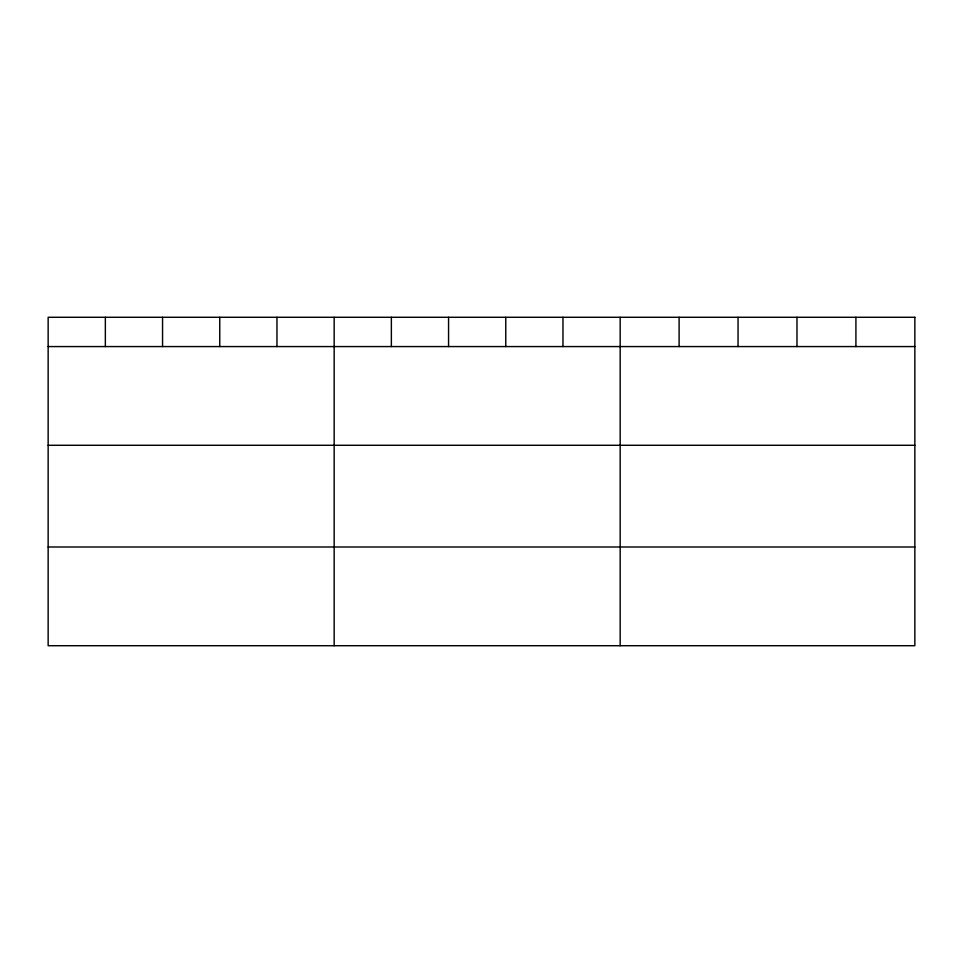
<?xml version="1.0" encoding="UTF-8"?>
<svg xmlns="http://www.w3.org/2000/svg" width="963" height="963" viewBox="0 0 963 963"><rect width="100%" height="100%" fill="white"/><g stroke="black" fill="none" stroke-linecap="round" stroke-linejoin="round"><path stroke-width="1.44" d="M48.15 346.572L914.85 346.572M48.15 445.279L914.85 445.279M48.15 546.996L914.85 546.996M855.914 317.284L855.914 346.572M796.979 317.284L796.979 346.572M738.043 317.284L738.043 346.572M679.108 317.284L679.108 346.572M620.172 317.284L620.172 645.716M562.97 317.284L562.97 346.572M505.768 317.284L505.768 346.572M448.565 317.284L448.565 346.572M391.363 317.284L391.363 346.572M334.161 317.284L334.161 645.716M276.959 317.284L276.959 346.572M219.757 317.284L219.757 346.572M162.554 317.284L162.554 346.572M105.352 317.284L105.352 346.572M914.85 317.284L48.15 317.284L48.15 645.716L914.85 645.716L914.85 317.284"/></g></svg>
